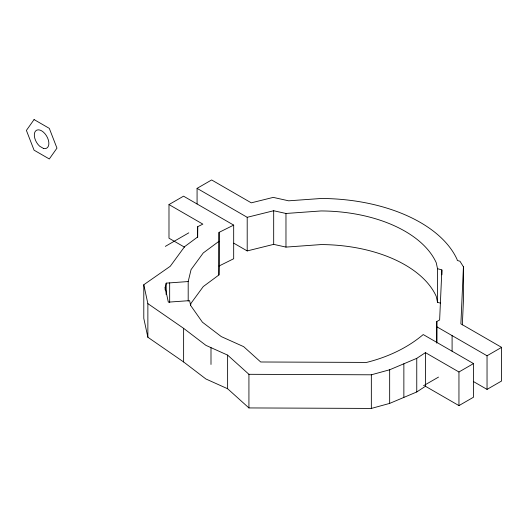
<?xml version="1.0" encoding="UTF-8"?>
<svg xmlns="http://www.w3.org/2000/svg" width="528" height="528" viewBox="0 0 528 528"><rect width="100%" height="100%" fill="white"/><g stroke="black" fill="none" stroke-linecap="round" stroke-linejoin="round"><path stroke-width="0.79" d="M184.503 247.163L168.986 238.201L168.986 204.574L202.844 224.123L197.696 226.684L197.571 237.039L184.615 246.649L170.24 266.29L143.794 284.744L143.794 318.371L147.866 337.247L183.625 361.97L205.913 378.985L227.621 388.74L248.926 407.933L371.342 408.428L389.664 403.405L416.757 391.967L425.443 386.265L425.443 352.638L458.951 371.989L473.51 363.581L473.51 397.208L458.951 405.61L425.443 386.265M218.935 274.949L219.041 232.386L233.68 225.113L233.68 258.74L219.041 266.013L218.935 274.949L203.247 286.579L191.063 303.23L190.489 305.62M436.755 343.147L436.814 321.499L439.633 319.968L441.87 269.914L437.527 268.699L436.24 262.726A119.915 69.234 0 0 0 321.037 210.949L285.971 213.47L273.682 210.738L247.203 217.305L197.076 188.357L197.076 203.94M197.076 188.357L211.636 179.956L251.275 202.838L273.247 197.393L288.651 200.818L321.189 198.482A141.517 81.701 0 0 1 457.142 259.585L457.34 260.502L459.961 261.235L463.432 266.825L460.885 323.855L501.6 347.365L501.6 380.992L487.04 389.393L473.491 381.572M462.337 324.892L463.432 300.452L463.432 266.825M165.165 289.879L165.165 287.417L166.195 283.133L188.192 281.549L191.063 269.603L203.247 252.958L218.935 241.322M143.794 284.744L147.866 303.62L183.625 328.343L205.913 345.358L227.621 355.113L248.926 374.306L371.342 374.801L389.664 369.778L416.757 358.34L425.443 352.638M168.986 204.574L183.546 196.172L233.68 225.113M165.33 246.385L188.793 232.841M423.562 385.724L438.517 377.091M436.755 326.746L487.04 355.773L501.6 347.365M233.785 243.184L247.203 250.925L273.682 244.365L285.971 247.097L321.037 244.576A119.915 69.234 0 0 1 436.24 296.353L437.527 302.32L440.425 303.131M473.51 363.581L423.225 334.554C406.963 348.302 387.149 357.278 366.59 362.413L260.687 361.99L243.672 346.658L221.291 336.6L202.409 322.186L190.628 305.441L189.592 300.623L168.34 302.148L165.165 287.417M487.04 355.773L487.04 389.393M458.951 371.989L458.951 405.61M452.093 335.597L452.093 351.179M441.87 269.914L441.87 274.831M437.527 268.699L437.527 302.32M436.814 321.499L436.814 342.005M416.757 358.34L416.757 391.967M403.861 363.785L403.861 397.412M389.664 369.778L389.664 403.405M371.342 374.801L371.342 408.428M285.971 213.47L285.971 247.097M273.682 210.738L273.682 244.365M248.926 374.306L248.926 407.933M247.203 217.305L247.203 250.925M227.621 355.113L227.621 388.74M219.041 232.386L219.041 266.013M210.995 347.642L210.995 364.459M197.696 226.684L197.696 237.343M188.192 281.549L188.192 301.237M183.625 328.343L183.625 361.97M169.666 282.883L169.666 302.57M166.3 292.71L166.3 294.353M166.195 283.133L166.195 294.617M165.37 286.546L165.37 289.826M147.866 303.62L147.866 337.247M34.069 119.572L26.4 130.416L34.069 150.176L49.302 158.968L56.965 148.13L49.302 128.37L34.069 119.572M43.474 148.427L39.706 146.249A10.296 5.947 60 0 1 35.627 130.957A10.296 5.947 60 0 1 47.56 137.841A10.296 5.947 60 0 1 43.474 148.427"/></g></svg>
